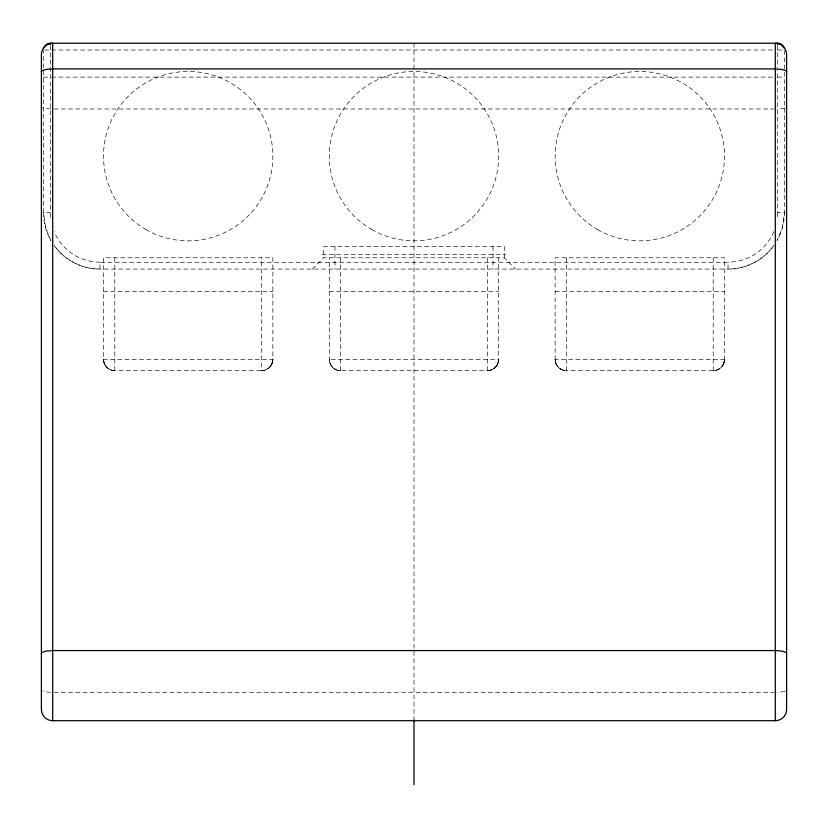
<?xml version="1.0" encoding="UTF-8"?>
<svg xmlns="http://www.w3.org/2000/svg" width="828" height="828" viewBox="0 0 828 828"><rect width="100%" height="100%" fill="white"/><g stroke="black" fill="none" stroke-linecap="round" stroke-linejoin="round"><path stroke-width="0.62" stroke-dasharray="4.14 3.1" d="M566.424 257.777L566.424 370.685C560.39 370.778 555.039 365.417 555.133 359.393L555.133 257.777L724.5 257.777L724.5 359.393C724.635 365.427 719.242 370.82 713.208 370.685L566.424 370.685C561.073 370.768 555.992 366.535 555.329 361.194M713.208 257.777L713.208 370.685C719.242 370.768 724.603 365.438 724.5 359.393L555.133 359.393A11.292 11.292 0 0 0 566.424 370.685M114.792 257.777L114.792 370.685A11.292 11.292 0 0 1 103.5 359.393L272.867 359.393C273.002 365.427 267.61 370.82 261.576 370.685L114.792 370.685C108.758 370.82 103.365 365.427 103.5 359.393L103.5 257.777L272.867 257.777L272.867 359.393C272.971 365.438 267.61 370.768 261.576 370.685L261.576 257.777M272.867 359.176L272.07 363.513M498.684 359.176C498.901 365.283 493.529 370.82 487.392 370.685L340.608 370.685C334.574 370.82 329.182 365.427 329.316 359.393L329.316 257.777M724.5 359.176L723.703 363.513M498.228 362.571L498.684 257.777M487.392 257.777L487.392 370.685C492.722 370.758 497.462 366.649 498.497 361.443L496.841 365.572L494.782 367.922M498.497 361.443L496.841 365.572L497.659 364.082M271.025 365.572L272.671 361.443M722.658 365.572L724.314 361.443M312.384 269.069L323.676 257.777L504.324 257.777L515.616 269.069M493.498 368.895L495.372 367.373M489.441 370.499L491.542 369.888M784.758 108.147L777.368 108.954M784.758 691.556L777.368 692.363M44.619 50.022L50.291 50.022M51.584 50.022L773.828 50.022M777.709 50.022L783.381 50.022M43.522 77.118L50.291 77.118M51.584 77.118L773.828 77.118M777.709 77.118L784.478 77.118M53.986 108.985L774.014 108.985M322.175 254.496L505.556 254.496M103.5 291.642L272.867 291.642M329.316 291.642L498.684 291.642M555.133 291.642L724.5 291.642M53.986 692.394L774.014 692.394M50.632 108.954L43.242 108.147M50.632 692.363L43.242 691.556M340.608 257.777L340.608 370.685C334.481 370.778 329.089 365.262 329.316 359.145M114.792 370.685C108.665 370.778 103.272 365.262 103.5 359.145M105.342 365.572L103.686 361.194M555.133 359.145L555.329 361.443M784.478 50.487L784.478 212.61L782.305 228.145L777.016 240.524A56.459 56.459 0 0 0 784.478 212.61L777.709 212.61L777.709 70.349M777.709 45.623L777.709 67.803M504.324 257.777L504.324 246.485L323.676 246.485L323.676 257.777M493.033 246.485L493.033 269.069M414 43.242L414 720.702M334.967 246.485L334.967 269.069M50.291 45.623L50.291 212.61L43.522 212.61L43.522 50.487M99.971 262.134A49.39 49.39 0 0 1 54.172 231.581M50.663 217.464A49.39 49.39 0 0 1 50.446 212.61M777.554 212.61A49.39 49.39 0 0 1 777.337 217.464M773.828 231.581A49.39 49.39 0 0 1 728.029 262.134M487.392 370.685A11.292 11.292 0 0 0 498.684 359.393L329.316 359.393A11.292 11.292 0 0 0 340.608 370.685M272.867 359.393A11.292 11.292 0 0 1 261.576 370.685M724.5 359.393A11.292 11.292 0 0 1 713.208 370.685M773.911 245.378C763.654 260.106 745.945 269.1 728.029 269.069L99.971 269.069C82.055 269.1 64.346 260.106 54.089 245.378A56.459 56.459 0 0 0 99.971 269.069L99.971 262.29L728.029 262.29L728.029 269.069A56.459 56.459 0 0 0 773.973 245.419M50.984 240.524L45.695 228.145L43.522 212.61A56.459 56.459 0 0 0 50.922 240.565M145.842 229.491A84.684 84.684 0 0 0 272.867 156.161A84.684 84.684 0 0 0 145.842 82.821A84.684 84.684 0 0 0 145.842 229.491M597.474 229.491A84.684 84.684 0 0 0 724.5 156.161A84.684 84.684 0 0 0 597.474 82.821A84.684 84.684 0 0 0 597.474 229.491M371.658 229.491A84.684 84.684 0 0 0 498.684 156.161A84.684 84.684 0 0 0 371.658 82.821A84.684 84.684 0 0 0 371.658 229.491"/><path stroke-width="1.24" d="M43.78 48.159A6.779 6.779 0 0 1 50.291 43.242L777.709 43.242A6.779 6.779 0 0 1 784.22 48.159M52.692 720.702L52.692 43.242A11.292 11.292 0 0 0 41.4 54.534L41.4 709.41A11.292 11.292 0 0 0 52.692 720.702L775.308 720.702A11.292 11.292 0 0 0 786.6 709.41L786.6 54.534A11.292 11.292 0 0 0 775.308 43.242L775.308 720.702M777.709 43.242L777.709 44.557M414 720.091L414 784.758M50.291 43.242L50.291 44.557M786.6 107.122A26.154 2.794 0 0 1 786.165 107.64M786.6 690.542A26.154 2.794 0 0 1 786.165 691.049M41.835 107.64A26.154 2.794 0 0 1 41.4 107.122M41.835 691.049A26.154 2.794 0 0 1 41.4 690.542M786.6 653.292A25.668 4.088 0 0 0 786.165 652.536L782.429 651.17L775.308 650.56L52.692 650.56L45.571 651.17L41.835 652.536A25.668 4.088 0 0 0 41.4 653.292M786.6 71.643A25.668 4.088 0 0 0 786.165 70.887L782.429 69.521L775.308 68.9L52.692 68.9L45.571 69.521L41.835 70.887A25.668 4.088 0 0 0 41.4 71.643"/></g></svg>
